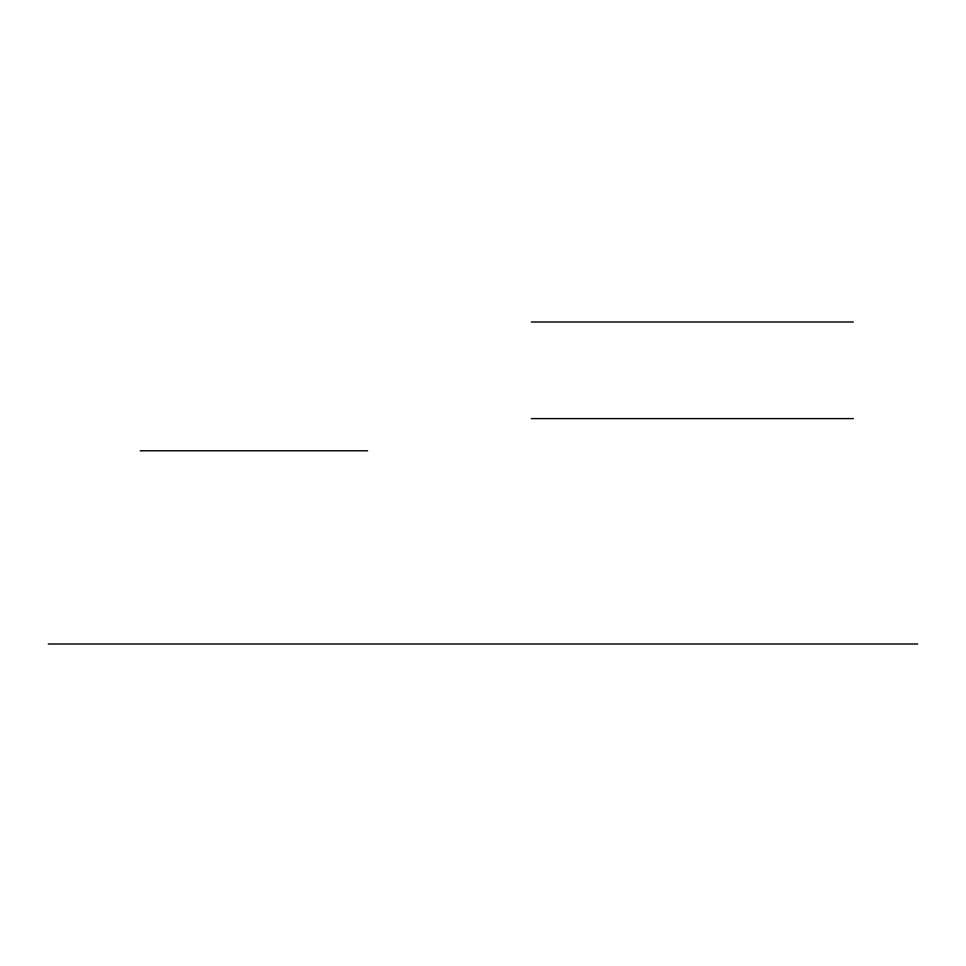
<?xml version="1.0" encoding="UTF-8"?>
<svg xmlns="http://www.w3.org/2000/svg" width="966" height="966" viewBox="0 0 966 966"><rect width="100%" height="100%" fill="white"/><g stroke="black" fill="none" stroke-linecap="round" stroke-linejoin="round"><path stroke-width="1.45" d="M531.3 322.004L853.304 322.004M531.3 418.604L853.304 418.604M140.191 450.796L367.587 450.796M48.3 643.996L917.7 643.996"/></g></svg>
